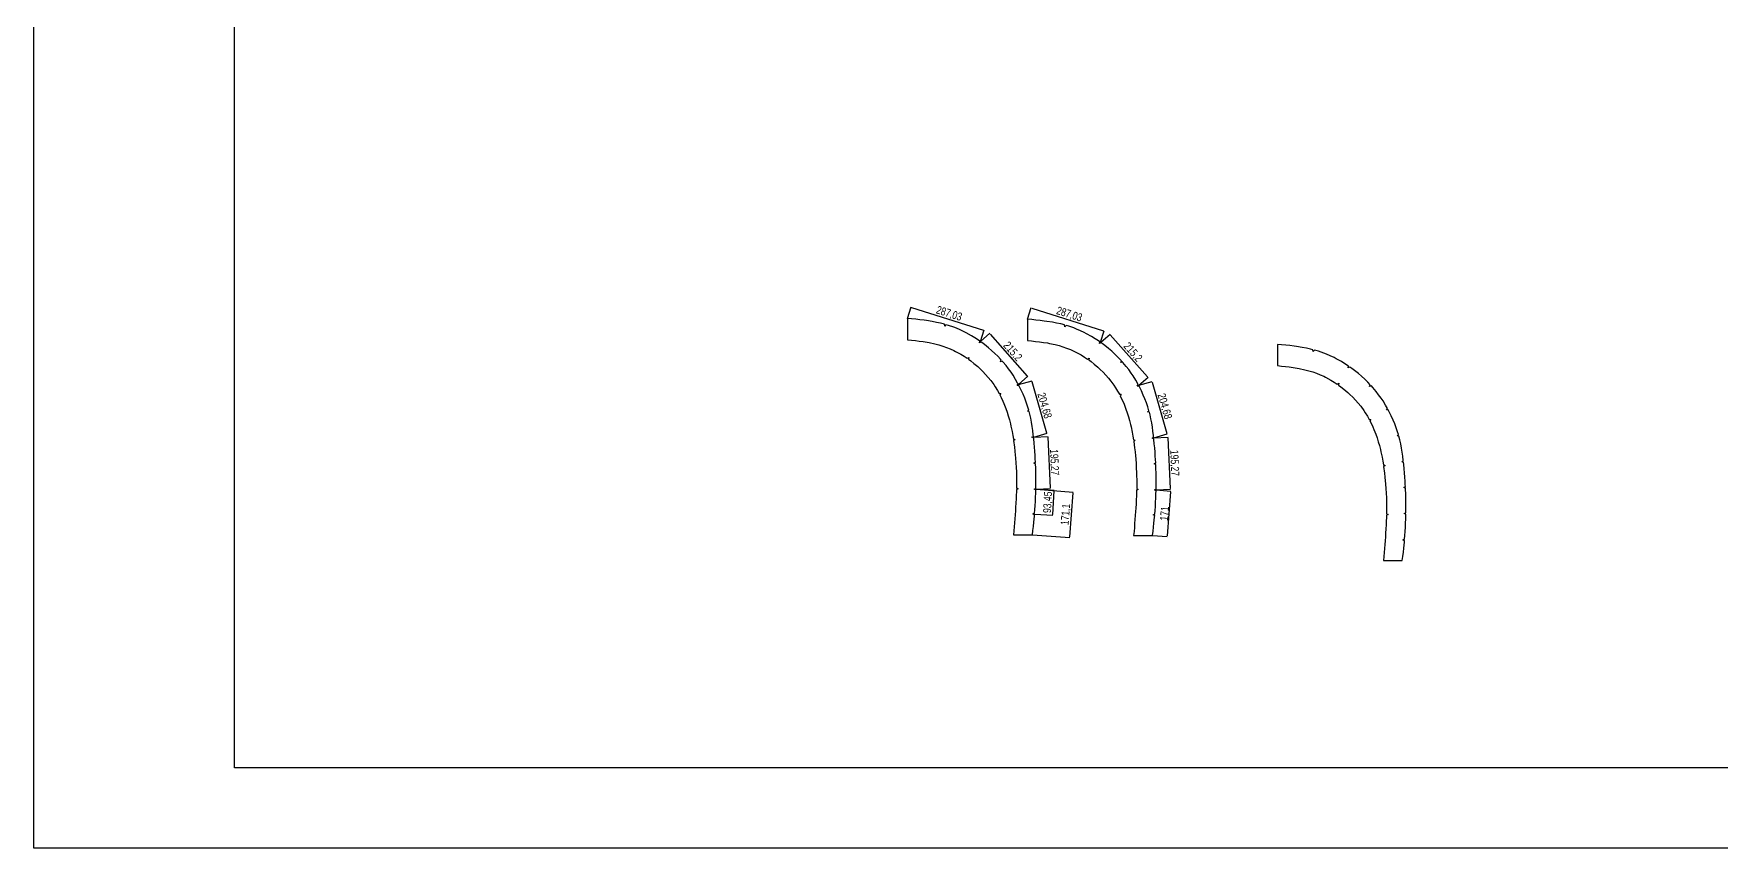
# Model space of a CAD drawing. Header units: millimetres. Extents: x -10628 to 24720, y -21829 to 4032.
# Drawn here: x -10628 to -4302, y -9384 to -6332 of the extents above; entities that cross this region are included whole.
import ezdxf
from ezdxf.enums import TextEntityAlignment as Align

# ---------------------------------------------------------------- set-up
doc = ezdxf.new("R2010")
doc.units = ezdxf.units.MM
doc.header["$PDMODE"] = 35
doc.styles.add('MtXpl_Yu_Gothic_UI_S_1', font='')
doc.styles.add('truonmanhha', font='eurr____.ttf', dxfattribs={"width": 0.8})
doc.styles.get('MtXpl_Yu_Gothic_UI_S_1').set_extended_font_data('Yu Gothic UI Semibold')
doc.dimstyles.new('ISO-25', dxfattribs={"dimtxt": 30, "dimasz": 2.5, "dimexe": 1.25, "dimexo": 0.625, "dimtad": 1, "dimtxsty": 'truonmanhha', "dimcen": 2.5, "dimadec": 0, "dimazin": 0, "dimtfac": 1, "dimtmove": 0, "dimatfit": 3, "dimfxl": 1, "dimarcsym": 0})

# ---------------------------------------------------------------- blocks, each defined once
blk = doc.blocks.new('KHUNGA3')
for points in [[(0, 297), (420, 297), (420, 0), (0, 0)], [(25, 10), (25, 287), (410, 287), (410, 10)]]:
    blk.add_lwpolyline(points, close=True)
at = {"style": 'MtXpl_Yu_Gothic_UI_S_1'}
for tag, p in [('TENDUAN', (340.6910296685091, 70.4247349289808)), ('HANGMUC', (271.1230961100009, 63.12399195241051)), ('CONGTRINH', (340.6910296685091, 61.11056412235166)), ('QUANLIKITHUAT', (271.1230961100009, 53.02874379005607)), ('DIACHI', (340.6910296685091, 51.79639331572253)), ('CHUTRIRAFILECNC', (271.1230961100009, 41.08623137016821)), ('CHUTRITHIETKE', (271.1230961100009, 29.14371895028034)), ('VE%THIETKE', (271.1230961100009, 17.20120653039248))]:
    blk.add_attdef(tag, text='', height=2.5, dxfattribs=at).set_placement(p, align=Align.MIDDLE_LEFT)
for tag, height, p in [('TENBANVE', 2.5, (351.3816124247751, 38.82220856738786)), ('NHANBANVE', 1, (336.0790362986227, 24.88222301211135)), ('HOANTHANH', 1, (368.5790362986227, 24.88222301211135)), ('GIAIDOAN', 1, (336.0790362986227, 14.38222301211135)), ('TYLE', 1, (368.5790362986227, 14.38222301211135))]:
    blk.add_attdef(tag, text='', height=height, dxfattribs=at).set_placement(p, align=Align.MIDDLE_CENTER)
at = {"color": 1, "style": 'MtXpl_Yu_Gothic_UI_S_1'}
for tag, p in [('PHIENBAN', (397.5, 38.68615919852527)), ('KIHIEUBANVE', (397.5, 20.26398866833324))]:
    blk.add_attdef(tag, text='', height=2.5, dxfattribs=at).set_placement(p, align=Align.MIDDLE_CENTER)
blk = doc.blocks.new('*D25')
at = {"color": 0, "lineweight": -2, "transparency": 16777216}
for p, q in [((-7352.847840029421, -7398.553515937463), (-7339.235714976971, -7355.451796418256)), ((-7337.228215840581, -7357.39664788235), (-7068.289847063756, -7442.331141170042)), ((-7079.141591463094, -7484.993772258594), (-7065.529466410645, -7441.892052739387))]:
    blk.add_line(p, q, dxfattribs=at)
at = {"color": 0, "transparency": 16777216}
for points in [[(-7337.102735587794, -7356.99932456656), (-7337.353696093367, -7357.793971198141), (-7339.612155735331, -7356.643766365631)], [(-7068.164366810968, -7441.933817854251), (-7068.415327316541, -7442.728464485832), (-7065.905907169004, -7443.084022686761)]]:
    blk.add_solid(points, dxfattribs=at)
at = {"layer": 'Defpoints', "color": 0, "transparency": 16777216}
for p in [(-7353.036060408602, -7399.14950091115), (-7065.905907169004, -7443.084022686761), (-7079.329811842275, -7485.58975723228)]:
    blk.add_point(p, dxfattribs=at)
at = {"color": 0, "transparency": 16777216, "insert": (-7197.08505764279, -7381.897704328205), "char_height": 30, "attachment_point": 5, "rotation": 342.4731554966721, "style": 'truonmanhha'}
blk.add_mtext('287,03', dxfattribs=at)
blk = doc.blocks.new('*D26')
at = {"color": 0, "lineweight": -2, "transparency": 16777216}
for p, q in [((-7078.861730167521, -7485.17560201288), (-7044.069044624798, -7454.391290018399)), ((-7043.348587096697, -7457.091927156224), (-6904.056949951359, -7614.520494369212)), ((-6936.256851266961, -7646.348822623908), (-6901.464165724238, -7615.564510629427))]:
    blk.add_line(p, q, dxfattribs=at)
at = {"color": 0, "transparency": 16777216}
for points in [[(-7043.036532646861, -7456.815823676622), (-7043.660641546534, -7457.368030635826), (-7045.005207974308, -7455.219600457204)], [(-6903.744895501522, -7614.24439088961), (-6904.369004401196, -7614.796597848814), (-6902.400329073748, -7616.392821068232)]]:
    blk.add_solid(points, dxfattribs=at)
at = {"layer": 'Defpoints', "color": 0, "transparency": 16777216}
for p in [(-7079.329811842276, -7485.589757232282), (-6936.724932941716, -7646.76297784331), (-6902.400329073748, -7616.392821068232)]:
    blk.add_point(p, dxfattribs=at)
at = {"color": 0, "transparency": 16777216, "insert": (-6959.625263706616, -7523.350538150989), "char_height": 30, "attachment_point": 5, "rotation": 311.50216522779124, "style": 'truonmanhha'}
blk.add_mtext('215,2', dxfattribs=at)
blk = doc.blocks.new('*D27')
at = {"color": 0, "lineweight": -2, "transparency": 16777216}
for p, q in [((-6936.124199698357, -7646.590511700761), (-6885.819920036114, -7632.148519080845)), ((-6886.331521952628, -7634.896384339373), (-6831.230397313122, -7826.824358305211)), ((-6879.643345918453, -7843.324351613453), (-6829.33906625621, -7828.882358993538))]:
    blk.add_line(p, q, dxfattribs=at)
at = {"color": 0, "transparency": 16777216}
for points in [[(-6885.931033123724, -7634.781406911006), (-6886.732010781531, -7635.01136176774), (-6887.021386522827, -7632.493451365945)], [(-6830.829908484218, -7826.709380876844), (-6831.630886142026, -7826.939335733578), (-6830.540532742923, -7829.227291278638)]]:
    blk.add_solid(points, dxfattribs=at)
at = {"layer": 'Defpoints', "color": 0, "transparency": 16777216}
for p in [(-6936.724932941714, -7646.76297784331), (-6880.244079161809, -7843.496817756003), (-6830.540532742923, -7829.227291278638)]:
    blk.add_point(p, dxfattribs=at)
at = {"color": 0, "transparency": 16777216, "insert": (-6840.713973498969, -7725.673471079173), "char_height": 30, "attachment_point": 5, "rotation": 286.01838726371113, "style": 'truonmanhha'}
blk.add_mtext('204,68', dxfattribs=at)
blk = doc.blocks.new('*D28')
at = {"color": 0, "lineweight": -2, "transparency": 16777216}
for p, q in [((-6879.619711222711, -7843.468716570515), (-6825.818675357295, -7841.047271147889)), ((-6826.955006493549, -7843.600945275254), (-6818.400043898648, -8033.679914264073)), ((-6870.839939143924, -8038.542629072123), (-6817.038903278509, -8036.121183649497))]:
    blk.add_line(p, q, dxfattribs=at)
at = {"color": 0, "transparency": 16777216}
for points in [[(-6826.538761200817, -7843.582211151597), (-6827.371251786282, -7843.619679398911), (-6827.067411235492, -7841.10347351886)], [(-6817.983798605916, -8033.661180140416), (-6818.816289191381, -8033.69864838773), (-6818.287639156706, -8036.177386020468)]]:
    blk.add_solid(points, dxfattribs=at)
at = {"layer": 'Defpoints', "color": 0, "transparency": 16777216}
for p in [(-6880.24407916181, -7843.496817756001), (-6871.464307083023, -8038.570730257609), (-6818.287639156706, -8036.177386020468)]:
    blk.add_point(p, dxfattribs=at)
at = {"color": 0, "transparency": 16777216, "insert": (-6803.855719877809, -7937.793309010732), "char_height": 30, "attachment_point": 5, "rotation": 272.5769956858428, "style": 'truonmanhha'}
blk.add_mtext('195,27', dxfattribs=at)
blk = doc.blocks.new('*D29')
at = {"color": 0, "lineweight": -2, "transparency": 16777216}
for p, q in [((-6870.840141656055, -8038.603018332463), (-6802.607680311721, -8042.132683264424)), ((-6803.985163465071, -8044.564768822589), (-6808.554356787803, -8132.892503261366)), ((-6875.667639577614, -8131.924076186983), (-6807.43517823328, -8135.453741118944))]:
    blk.add_line(p, q, dxfattribs=at)
at = {"color": 0, "transparency": 16777216}
for points in [[(-6804.401273749717, -8044.543243439353), (-6803.569053180425, -8044.586294205824), (-6803.856011165658, -8042.068107114717)], [(-6808.970467072449, -8132.87097787813), (-6808.138246503157, -8132.914028644601), (-6808.683509087216, -8135.389164969238)]]:
    blk.add_solid(points, dxfattribs=at)
at = {"layer": 'Defpoints', "color": 0, "transparency": 16777216}
for p in [(-6871.464307083023, -8038.570730257609), (-6876.291805004582, -8131.89178811213), (-6808.683509087216, -8135.389164969238)]:
    blk.add_point(p, dxfattribs=at)
at = {"color": 0, "transparency": 16777216, "insert": (-6824.975475543458, -8087.760989463884), "char_height": 30, "attachment_point": 5, "rotation": 87.03872913601509, "style": 'truonmanhha'}
blk.add_mtext('93,45', dxfattribs=at)
blk = doc.blocks.new('*D33')
at = {"color": 0, "lineweight": -2, "transparency": 16777216}
for p, q in [((-6902.263195909701, -7401.293506119829), (-6888.65107085725, -7358.191786600622)), ((-6886.643571720861, -7360.136638064716), (-6617.705202944035, -7445.071131352408)), ((-6628.556947343375, -7487.73376244096), (-6614.944822290925, -7444.632042921753))]:
    blk.add_line(p, q, dxfattribs=at)
at = {"color": 0, "transparency": 16777216}
for points in [[(-6886.518091468073, -7359.739314748924), (-6886.769051973646, -7360.533961380506), (-6889.02751161561, -7359.383756547996)], [(-6617.579722691248, -7444.673808036616), (-6617.830683196821, -7445.468454668198), (-6615.321263049285, -7445.824012869128)]]:
    blk.add_solid(points, dxfattribs=at)
at = {"layer": 'Defpoints', "color": 0, "transparency": 16777216}
for p in [(-6902.451416288881, -7401.889491093517), (-6615.321263049285, -7445.824012869128), (-6628.745167722554, -7488.329747414648)]:
    blk.add_point(p, dxfattribs=at)
at = {"color": 0, "transparency": 16777216, "insert": (-6746.500413523068, -7384.637694510571), "char_height": 30, "attachment_point": 5, "rotation": 342.4731554966721, "style": 'truonmanhha'}
blk.add_mtext('287,03', dxfattribs=at)
blk = doc.blocks.new('*D30')
at = {"color": 0, "lineweight": -2, "transparency": 16777216}
for p, q in [((-6628.2770860478, -7487.915592195246), (-6593.484400505081, -7457.131280200768)), ((-6592.76394297698, -7459.831917338593), (-6453.472305831641, -7617.260484551582)), ((-6485.67220714724, -7649.088812806274), (-6450.87952160452, -7618.304500811797))]:
    blk.add_line(p, q, dxfattribs=at)
at = {"color": 0, "transparency": 16777216}
for points in [[(-6592.451888527143, -7459.555813858992), (-6593.075997426816, -7460.108020818195), (-6594.420563854591, -7457.959590639573)], [(-6453.160251381804, -7616.984381071981), (-6453.784360281477, -7617.536588031184), (-6451.81568495403, -7619.132811250602)]]:
    blk.add_solid(points, dxfattribs=at)
at = {"layer": 'Defpoints', "color": 0, "transparency": 16777216}
for p in [(-6628.745167722555, -7488.329747414649), (-6486.140288821995, -7649.502968025678), (-6451.81568495403, -7619.132811250602)]:
    blk.add_point(p, dxfattribs=at)
at = {"color": 0, "transparency": 16777216, "insert": (-6509.040619586898, -7526.090528333359), "char_height": 30, "attachment_point": 5, "rotation": 311.50216522779124, "style": 'truonmanhha'}
blk.add_mtext('215,2', dxfattribs=at)
blk = doc.blocks.new('*D31')
at = {"color": 0, "lineweight": -2, "transparency": 16777216}
for p, q in [((-6485.539555578636, -7649.330501883127), (-6435.235275916392, -7634.888509263212)), ((-6435.746877832907, -7637.636374521739), (-6380.645753193401, -7829.564348487576)), ((-6429.058701798732, -7846.064341795818), (-6378.754422136488, -7831.622349175904))]:
    blk.add_line(p, q, dxfattribs=at)
at = {"color": 0, "transparency": 16777216}
for points in [[(-6435.346389004003, -7637.521397093373), (-6436.14736666181, -7637.751351950105), (-6436.436742403106, -7635.233441548311)], [(-6380.245264364497, -7829.44937105921), (-6381.046242022305, -7829.679325915942), (-6379.955888623202, -7831.967281461004)]]:
    blk.add_solid(points, dxfattribs=at)
at = {"layer": 'Defpoints', "color": 0, "transparency": 16777216}
for p in [(-6486.140288821993, -7649.502968025676), (-6379.955888623202, -7831.967281461004), (-6429.659435042088, -7846.236807938369)]:
    blk.add_point(p, dxfattribs=at)
at = {"color": 0, "transparency": 16777216, "insert": (-6390.129329379248, -7728.41346126154), "char_height": 30, "attachment_point": 5, "rotation": 286.01838726371113, "style": 'truonmanhha'}
blk.add_mtext('204,68', dxfattribs=at)
blk = doc.blocks.new('*D32')
at = {"color": 0, "lineweight": -2, "transparency": 16777216}
for p, q in [((-6429.035067102989, -7846.208706752882), (-6375.234031237573, -7843.787261330255)), ((-6376.370362373828, -7846.340935457621), (-6367.815399778926, -8036.41990444644)), ((-6420.255295024203, -8041.282619254491), (-6366.454259158787, -8038.861173831864))]:
    blk.add_line(p, q, dxfattribs=at)
at = {"color": 0, "transparency": 16777216}
for points in [[(-6375.954117081095, -7846.322201333964), (-6376.78660766656, -7846.359669581278), (-6376.48276711577, -7843.843463701226)], [(-6367.399154486193, -8036.401170322783), (-6368.231645071658, -8036.438638570097), (-6367.702995036984, -8038.917376202835)]]:
    blk.add_solid(points, dxfattribs=at)
at = {"layer": 'Defpoints', "color": 0, "transparency": 16777216}
for p in [(-6429.659435042088, -7846.236807938368), (-6420.879662963303, -8041.310720439977), (-6367.702995036984, -8038.917376202835)]:
    blk.add_point(p, dxfattribs=at)
at = {"color": 0, "transparency": 16777216, "insert": (-6353.271075758087, -7940.533299193099), "char_height": 30, "attachment_point": 5, "rotation": 272.5769956858428, "style": 'truonmanhha'}
blk.add_mtext('195,27', dxfattribs=at)
blk = doc.blocks.new('*D34')
at = {"color": 0, "lineweight": -2, "transparency": 16777216}
for p, q in [((-6870.841138808767, -8038.618545547632), (-6731.480872717124, -8049.311566704169)), ((-6732.918470425725, -8051.708609221153), (-6745.625905166478, -8217.322373646462)), ((-6883.931095869697, -8209.217656166997), (-6744.570829778053, -8219.910677323534))]:
    blk.add_line(p, q, dxfattribs=at)
at = {"color": 0, "transparency": 16777216}
for points in [[(-6733.333915941897, -8051.676732361138), (-6732.503024909553, -8051.740486081168), (-6732.727209265638, -8049.215936124126)], [(-6746.04135068265, -8217.290496786449), (-6745.210459650307, -8217.354250506478), (-6745.817166326567, -8219.81504674349)]]:
    blk.add_solid(points, dxfattribs=at)
at = {"layer": 'Defpoints', "color": 0, "transparency": 16777216}
for p in [(-6871.464307083024, -8038.57073025761), (-6884.554264143954, -8209.169840876975), (-6745.817166326567, -8219.81504674349)]:
    blk.add_point(p, dxfattribs=at)
at = {"color": 0, "transparency": 16777216, "insert": (-6758.05782876852, -8133.074081611692), "char_height": 30, "attachment_point": 5, "rotation": 85.61232985433784, "style": 'truonmanhha'}
blk.add_mtext('171,1', dxfattribs=at)
blk = doc.blocks.new('*D35')
at = {"color": 0, "lineweight": -2, "transparency": 16777216}
for p, q in [((-6420.256577495856, -8041.359602954802), (-6365.283434146585, -8045.67237485375)), ((-6366.725135140773, -8048.066951693894), (-6379.708520019896, -8213.560860215444)), ((-6433.631022493565, -8211.838195215936), (-6378.657879144294, -8216.150967114883))]:
    blk.add_line(p, q, dxfattribs=at)
at = {"color": 0, "transparency": 16777216}
for points in [[(-6367.140525452405, -8048.034363350678), (-6366.309744829141, -8048.099540037109), (-6366.52960508148, -8045.574609824103)], [(-6380.123910331528, -8213.528271872228), (-6379.293129708264, -8213.59344855866), (-6379.90405007919, -8216.053202085237)]]:
    blk.add_solid(points, dxfattribs=at)
at = {"layer": 'Defpoints', "color": 0, "transparency": 16777216}
for p in [(-6420.879662963303, -8041.310720439978), (-6434.254107961013, -8211.789312701112), (-6379.90405007919, -8216.053202085237)]:
    blk.add_point(p, dxfattribs=at)
at = {"color": 0, "transparency": 16777216, "insert": (-6389.364897205863, -8129.547052057291), "char_height": 30, "attachment_point": 5, "rotation": 85.51419981883687, "style": 'truonmanhha'}
blk.add_mtext('171', dxfattribs=at)

msp = doc.modelspace()

# ---------------------------------------------------------------- linework, layer by layer
at = {"color": 114, "true_color": 0x139b48}
msp.add_lwpolyline([(-7014.618380980501, -7540.566698760809), (-7025.804707252108, -7529.574289337848), (-7037.330281894836, -7518.9447081812), (-7049.190465226071, -7508.695576712369), (-7064.085340967671, -7496.748550204549), (-7073.895124578819, -7489.40827519901), (-7076.875140832797, -7487.314457274384), (-7082.851948640982, -7490.447517818829), (-7081.784482851753, -7483.865057190178), (-7086.720729506593, -7480.396753380599), (-7099.840570473283, -7471.816620690788), (-7113.237764373, -7463.674527897314), (-7132.216590755503, -7453.135123269083), (-7140.79731100033, -7448.73281376329), (-7154.936078396287, -7441.974643483165), (-7169.310989534206, -7435.753898334639), (-7179.421211771762, -7431.781585926361), (-7198.755487946008, -7425.097463180802), (-7208.490563178808, -7422.213816012974), (-7213.144442178085, -7427.102280460755), (-7214.248868541318, -7420.525920255664), (-7228.975330101646, -7416.727052240578), (-7244.2983944609, -7413.301067270633), (-7259.721820242699, -7410.327921786109), (-7281.409795461914, -7406.85214389582), (-7290.74548703256, -7405.57886723716), (-7306.298908503617, -7403.700007470143), (-7321.868805865779, -7402.053877576425), (-7337.449687155338, -7400.562900931571), (-7353.036060408602, -7399.14950091115), (-7353.036060408602, -7478.885638301286), (-7338.167011152313, -7480.332185797361), (-7323.310132143124, -7481.870239506647), (-7308.47759362814, -7483.591305642341), (-7293.681565854466, -7485.586890417668), (-7278.934219069204, -7487.948500045823), (-7271.43006779359, -7489.324427193689), (-7249.646392612558, -7494.09290024453), (-7235.16265712872, -7497.944176472563), (-7220.831161055998, -7502.333545033191), (-7206.686117189296, -7507.274605533366), (-7192.761738323512, -7512.780957580038), (-7179.092237253542, -7518.866200780165), (-7172.280005890687, -7522.171960862503), (-7152.638984722966, -7532.80242783625), (-7139.881914836384, -7540.613408477944), (-7128.593959790153, -7548.174926840009), (-7122.70390998133, -7545.163840145054), (-7123.813547614968, -7551.589167537565), (-7115.336932505772, -7557.762079335513), (-7103.560792906457, -7567.035765224824), (-7089.616603761293, -7578.952748614633), (-7081.032862568354, -7586.824303129717), (-7070.314912133945, -7597.299834182468), (-7060.003728578391, -7608.159250339722), (-7050.133541446819, -7619.402252389922), (-7040.738580284364, -7631.028541121526), (-7029.492693395521, -7646.423066565894), (-7023.507952675725, -7655.427396250874), (-7015.70274449703, -7668.171905282336), (-7008.965586811751, -7680.254270551559), (-7002.534789185858, -7680.159206575892), (-7006.320443684865, -7685.36434141246), (-7001.640526638254, -7694.573885347636), (-6995.347470086963, -7708.155243191894), (-6991.312499479471, -7717.566787707674), (-6984.148955060526, -7735.896515203389), (-6979.213008704028, -7750.008287802633), (-6974.700818687841, -7764.258154099134), (-6970.598603297207, -7778.629400909995), (-6966.892580817359, -7793.105315052333), (-6964.864492177672, -7801.784993707421), (-6960.60506536892, -7822.306635674347), (-6957.969038644238, -7837.005698383957), (-6955.784004047171, -7850.769154361037), (-6949.441545118603, -7852.669733521952), (-6954.870084925844, -7856.67838111339), (-6951.703607704821, -7881.360250123798), (-6950.077604923979, -7896.203451612822), (-6948.652195497863, -7911.067404546473), (-6947.759315604668, -7921.545097126098), (-6946.342062683987, -7940.840351876232), (-6945.453208730331, -7955.744729413531), (-6944.576999308902, -7975.108113147511), (-6944.238360721451, -7985.583754285402), (-6943.925049065627, -8000.514462889703), (-6943.816217727264, -8015.448049890347), (-6943.963005118898, -8033.749501803341), (-6938.059234928194, -8036.850109594447), (-6944.154273761329, -8039.746452387298), (-6944.36173599261, -8049.35000975501), (-6944.776152821225, -8060.229604731412), (-6945.505885394145, -8075.141938552591), (-6946.379750138702, -8090.047506128296), (-6947.486658709171, -8106.954590400677), (-6948.376990667399, -8119.843788590835), (-6949.441694318153, -8134.736553909999), (-6950.538591633216, -8149.626542899266), (-6951.661243879724, -8164.514310824623), (-6952.803212324812, -8179.400412952036), (-6953.958058235628, -8194.285404547492), (-6955.119342879305, -8209.16984087697), (-6884.554264143953, -8209.169840876973), (-6882.72271933714, -8193.617350075987), (-6880.932960766877, -8178.060854475458), (-6879.226774669711, -8162.496349275843), (-6876.99781041823, -8140.027949963365), (-6876.54430197758, -8134.882781131846), (-6882.266794472607, -8131.306277308907), (-6876.039308031586, -8128.900795092415), (-6874.998389111141, -8115.718577211916), (-6873.944564806203, -8100.095174047518), (-6873.065021391256, -8084.459361748079), (-6872.355325689579, -8068.813243926856), (-6871.811044524446, -8053.158924197098), (-6871.519274351456, -8041.570226648573), (-6877.461277326128, -8038.371648745797), (-6871.409339814591, -8035.571233866646), (-6871.202549702175, -8021.834192235903), (-6871.136669370098, -8006.168444070543), (-6871.231998345414, -7990.50376680565), (-6871.490428435609, -7974.842665392269), (-6871.913851448146, -7959.187644781447), (-6872.504159190506, -7943.541209924235), (-6872.50794181641, -7943.465173078237), (-6878.653630799506, -7940.677915129252), (-6872.806056809352, -7937.472583700432), (-6873.452473698424, -7924.47856771736), (-6874.192481631886, -7912.283714830188), (-6875.289203873795, -7896.673693677039), (-6876.548825963451, -7881.073241303173), (-6877.966752262928, -7865.479787777454), (-6879.5383871343, -7849.890763168751), (-6879.914971196738, -7846.478711105424), (-6886.217261480079, -7844.066360149275), (-6880.573187126883, -7840.51492440658), (-6881.249038913375, -7834.391347461569), (-6883.140563761553, -7818.721353021621), (-6885.257813760356, -7803.169242594111), (-6887.701651963856, -7787.677924245789), (-6890.562845397024, -7772.278055958064), (-6893.932161084816, -7757.000295712347), (-6896.271775069334, -7747.75969850567), (-6902.902076687566, -7746.503752486765), (-6897.977627272103, -7742.007301764978), (-6902.493891809456, -7726.919570205417), (-6907.657595701639, -7712.131643258785), (-6913.324697339078, -7697.507500436663), (-6919.429547200547, -7683.04337044412), (-6926.588240865312, -7667.278810650841), (-6932.706402185191, -7654.587052898907), (-6935.354313094202, -7649.431573210466), (-6942.10251678117, -7649.424721180793), (-6938.095552789227, -7644.094382476154), (-6939.870078186315, -7640.63938343892), (-6947.468823265106, -7626.946681200265), (-6957.173840670552, -7611.064722725623), (-6964.245246388364, -7600.536934843283), (-6973.459713342807, -7587.872375373197), (-6983.158388529366, -7575.554835488761), (-6995.715279335418, -7560.801090516034), (-6997.279007318073, -7559.075161017709), (-7003.8008722463, -7560.813249696432), (-7001.30795992994, -7554.628295426442), (-7003.775942762652, -7551.904315028583)], close=True, dxfattribs=at)
at = {"color": 1}
for points in [[(-6586.745637775115, -7521.684698363566), (-6598.60582110635, -7511.435566894736), (-6613.50069684795, -7499.488540386916), (-6623.310480459098, -7492.148265381376), (-6626.290496713076, -7490.05444745675), (-6632.267304521261, -7493.187508001195), (-6631.199838732032, -7486.605047372545), (-6636.136085386872, -7483.136743562965), (-6649.255926353562, -7474.556610873155), (-6662.653120253279, -7466.41451807968), (-6681.631946635782, -7455.87511345145), (-6690.212666880609, -7451.472803945657), (-6704.351434276567, -7444.714633665531), (-6718.726345414485, -7438.493888517005), (-6728.836567652041, -7434.521576108727), (-6748.170843826287, -7427.837453363169), (-6757.905919059087, -7424.953806195341), (-6762.559798058364, -7429.842270643121), (-6763.664224421597, -7423.26591043803), (-6778.390685981925, -7419.467042422944), (-6793.71375034118, -7416.041057453), (-6809.137176122978, -7413.067911968476), (-6830.825151342193, -7409.592134078186), (-6840.160842912839, -7408.318857419526), (-6855.714264383896, -7406.439997652509), (-6871.284161746058, -7404.793867758792), (-6886.865043035617, -7403.302891113937), (-6902.451416288881, -7401.889491093516), (-6902.451416288881, -7481.625628483653), (-6887.582367032592, -7483.072175979727), (-6872.725488023403, -7484.610229689013), (-6857.892949508419, -7486.331295824708), (-6843.096921734745, -7488.326880600034), (-6828.349574949483, -7490.688490228189), (-6820.845423673869, -7492.064417376056), (-6799.061748492837, -7496.832890426896), (-6784.578013008999, -7500.68416665493), (-6770.246516936277, -7505.073535215557), (-6756.101473069575, -7510.014595715733), (-6742.177094203791, -7515.520947762405), (-6728.507593133822, -7521.606190962531), (-6721.695361770966, -7524.911951044869), (-6702.054340603245, -7535.542418018616), (-6689.297270716663, -7543.353398660311), (-6678.009315670432, -7550.914917022375), (-6672.119265861609, -7547.90383032742), (-6673.228903495247, -7554.329157719932), (-6664.752288386051, -7560.502069517879), (-6652.976148786736, -7569.77575540719), (-6639.031959641572, -7581.692738796999), (-6630.448218448633, -7589.564293312083), (-6619.730268014224, -7600.039824364834), (-6609.41908445867, -7610.899240522089), (-6599.548897327099, -7622.142242572289), (-6590.153936164643, -7633.768531303893), (-6578.9080492758, -7649.163056748261), (-6572.923308556004, -7658.167386433241), (-6565.118100377309, -7670.911895464702), (-6558.38094269203, -7682.994260733925), (-6551.950145066137, -7682.899196758259), (-6555.735799565144, -7688.104331594826), (-6551.055882518533, -7697.313875530002), (-6544.762825967242, -7710.89523337426), (-6540.72785535975, -7720.30677789004), (-6533.564310940805, -7738.636505385755), (-6528.628364584307, -7752.748277985), (-6524.11617456812, -7766.998144281501), (-6520.013959177486, -7781.369391092361), (-6516.307936697638, -7795.845305234699), (-6514.279848057951, -7804.524983889787), (-6510.020421249199, -7825.046625856714), (-6507.384394524517, -7839.745688566323), (-6505.19935992745, -7853.509144543404), (-6498.856900998882, -7855.409723704319), (-6504.285440806123, -7859.418371295757), (-6501.118963585101, -7884.100240306165), (-6499.492960804258, -7898.943441795189), (-6498.067551378143, -7913.807394728839), (-6497.174671484947, -7924.285087308464), (-6495.757418564266, -7943.580342058598), (-6494.86856461061, -7958.484719595897), (-6493.992355189181, -7977.848103329878), (-6493.65371660173, -7988.323744467769), (-6493.340404945906, -8003.25445307207), (-6493.231573607543, -8018.188040072713), (-6493.378360999177, -8036.489491985707), (-6487.474590808473, -8039.590099776813), (-6493.569629641608, -8042.486442569664), (-6493.777091872889, -8052.089999937376), (-6494.191508701504, -8062.969594913779), (-6494.921241274424, -8077.881928734958), (-6495.795106018981, -8092.787496310662), (-6496.90201458945, -8109.694580583044), (-6497.792346547678, -8122.583778773202), (-6498.857050198432, -8137.476544092366), (-6499.953947513495, -8152.366533081633), (-6501.076599760003, -8167.254301006989), (-6502.218568205091, -8182.140403134403), (-6503.373414115908, -8197.025394729859), (-6504.819186696364, -8211.789312701107), (-6434.254107961013, -8211.78931270111), (-6432.138075217419, -8196.357340258353), (-6430.348316647156, -8180.800844657824), (-6428.64213054999, -8165.23633945821), (-6426.413166298509, -8142.767940145732), (-6425.959657857859, -8137.622771314213), (-6431.682150352886, -8134.046267491273), (-6425.454663911865, -8131.640785274782), (-6424.41374499142, -8118.458567394282), (-6423.359920686482, -8102.835164229884), (-6422.480377271535, -8087.199351930445), (-6421.770681569858, -8071.553234109222), (-6421.226400404725, -8055.898914379464), (-6420.934630231735, -8044.31021683094), (-6426.876633206407, -8041.111638928163), (-6420.824695694871, -8038.311224049013), (-6420.617905582454, -8024.57418241827), (-6420.552025250377, -8008.90843425291), (-6420.647354225694, -7993.243756988017), (-6420.905784315888, -7977.582655574635), (-6421.329207328425, -7961.927634963813), (-6421.919515070786, -7946.281200106601), (-6421.923297696689, -7946.205163260604), (-6428.068986679785, -7943.417905311619), (-6422.221412689631, -7940.212573882798), (-6422.867829578703, -7927.218557899727), (-6423.607837512165, -7915.023705012554), (-6424.704559754075, -7899.413683859406), (-6425.96418184373, -7883.813231485539), (-6427.382108143207, -7868.219777959821), (-6428.953743014579, -7852.630753351117), (-6429.330327077018, -7849.21870128779), (-6435.632617360358, -7846.806350331642), (-6429.988543007162, -7843.254914588946), (-6430.664394793654, -7837.131337643936), (-6432.555919641833, -7821.461343203988), (-6434.673169640635, -7805.909232776477), (-6437.117007844136, -7790.417914428155), (-6439.978201277303, -7775.018046140431), (-6443.347516965096, -7759.740285894713), (-6445.687130949613, -7750.499688688036), (-6452.317432567845, -7749.243742669131), (-6447.392983152382, -7744.747291947345), (-6451.909247689735, -7729.659560387783), (-6457.072951581918, -7714.871633441151), (-6462.740053219357, -7700.247490619029), (-6468.844903080826, -7685.783360626487), (-6476.003596745591, -7670.018800833208), (-6482.12175806547, -7657.327043081274), (-6484.769668974481, -7652.171563392832), (-6491.517872661449, -7652.16471136316), (-6487.510908669507, -7646.834372658521), (-6489.285434066594, -7643.379373621287), (-6496.884179145385, -7629.686671382631), (-6506.589196550831, -7613.80471290799), (-6513.660602268643, -7603.27692502565), (-6522.875069223086, -7590.612365555564), (-6532.573744409645, -7578.294825671128), (-6545.130635215697, -7563.5410806984), (-6546.694363198352, -7561.815151200076), (-6553.216228126579, -7563.553239878798), (-6550.723315810219, -7557.368285608809), (-6553.191298642931, -7554.64430521095), (-6564.03373686078, -7543.306688943176), (-6575.220063132387, -7532.314279520215)], [(-5662.065997932194, -7605.384772700307), (-5676.960873673794, -7593.437746192487), (-5686.770657284942, -7586.097471186948), (-5694.04971984885, -7580.983058924787), (-5700.026527657035, -7584.116119469231), (-5698.959061867806, -7577.533658840581), (-5699.596262212715, -7577.085949368537), (-5712.716103179406, -7568.505816678726), (-5726.113297079122, -7560.363723885252), (-5745.092123461625, -7549.824319257021), (-5753.672843706452, -7545.422009751228), (-5767.81161110241, -7538.663839471103), (-5782.186522240328, -7532.443094322576), (-5792.296744477884, -7528.470781914299), (-5811.63102065213, -7521.78665916874), (-5826.611379907691, -7517.34745627319), (-5831.539318116012, -7522.367695428269), (-5832.643744479245, -7515.791335223179), (-5841.850862807769, -7513.416248228516), (-5857.173927167023, -7509.990263258571), (-5872.597352948822, -7507.017117774047), (-5894.285328168036, -7503.541339883757), (-5903.621019738683, -7502.268063225098), (-5919.17444120974, -7500.38920345808), (-5934.744338571902, -7498.743073564363), (-5950.325219861461, -7497.252096919508), (-5965.911593114724, -7495.838696899087), (-5965.911593114724, -7575.574834289224), (-5951.042543858435, -7577.021381785298), (-5936.185664849247, -7578.559435494584), (-5921.353126334263, -7580.280501630279), (-5906.557098560588, -7582.276086405605), (-5891.809751775327, -7584.63769603376), (-5884.305600499712, -7586.013623181627), (-5862.521925318681, -7590.782096232468), (-5848.038189834842, -7594.633372460501), (-5833.70669376212, -7599.022741021128), (-5819.561649895419, -7603.963801521304), (-5805.637271029635, -7609.470153567976), (-5791.967769959665, -7615.555396768103), (-5785.155538596809, -7618.86115685044), (-5765.514517429088, -7629.491623824188), (-5752.757447542506, -7637.302604465882), (-5741.469492496276, -7644.864122827947), (-5735.579442687453, -7641.853036132991), (-5736.689080321091, -7648.278363525503), (-5728.212465211895, -7654.45127532345), (-5716.43632561258, -7663.724961212762), (-5702.492136467416, -7675.64194460257), (-5693.908395274477, -7683.513499117655), (-5683.190444840067, -7693.989030170405), (-5672.879261284514, -7704.84844632766), (-5663.009074152942, -7716.09144837786), (-5653.614112990486, -7727.717737109464), (-5642.368226101644, -7743.112262553832), (-5636.383485381848, -7752.116592238812), (-5628.578277203153, -7764.861101270273), (-5621.841119517873, -7776.943466539497), (-5615.410321891981, -7776.84840256383), (-5619.195976390987, -7782.053537400398), (-5614.516059344376, -7791.263081335574), (-5608.223002793085, -7804.844439179831), (-5604.188032185593, -7814.255983695612), (-5597.024487766648, -7832.585711191326), (-5592.08854141015, -7846.697483790571), (-5587.576351393964, -7860.947350087072), (-5583.474136003329, -7875.318596897932), (-5579.768113523482, -7889.794511040271), (-5577.740024883795, -7898.474189695358), (-5573.480598075043, -7918.995831662285), (-5570.844571350361, -7933.694894371894), (-5568.659536753294, -7947.458350348975), (-5562.317077824726, -7949.35892950989), (-5567.745617631967, -7953.367577101328), (-5564.579140410944, -7978.049446111736), (-5562.953137630102, -7992.89264760076), (-5561.527728203986, -8007.756600534411), (-5560.63484831079, -8018.234293114036), (-5559.21759539011, -8037.529547864169), (-5558.328741436453, -8052.433925401469), (-5557.452532015024, -8071.797309135449), (-5557.113893427573, -8082.27295027334), (-5556.800581771749, -8097.203658877641), (-5556.691750433387, -8112.137245878284), (-5556.83853782502, -8130.438697791278), (-5550.934767634317, -8133.539305582384), (-5557.029806467452, -8136.435648375235), (-5557.237268698733, -8146.039205742947), (-5557.651685527348, -8156.91880071935), (-5558.381418100267, -8171.831134540529), (-5559.255282844824, -8186.736702116234), (-5560.362191415294, -8203.643786388615), (-5561.252523373521, -8216.532984578773), (-5562.317227024276, -8231.425749897937), (-5563.414124339339, -8246.315738887204), (-5564.536776585846, -8261.20350681256), (-5565.678745030935, -8276.089608939974), (-5566.833590941751, -8290.97460053543), (-5568.279363522208, -8305.738518506678), (-5497.714284786856, -8305.738518506681), (-5495.598252043263, -8290.306546063925), (-5493.808493473, -8274.750050463395), (-5492.102307375833, -8259.185545263781), (-5489.873343124353, -8236.717145951303), (-5489.419834683703, -8231.571977119784), (-5495.14232717873, -8227.995473296844), (-5488.914840737709, -8225.589991080353), (-5487.873921817263, -8212.407773199853), (-5486.820097512325, -8196.784370035455), (-5485.940554097378, -8181.148557736016), (-5485.230858395702, -8165.502439914793), (-5484.686577230568, -8149.848120185035), (-5484.310410668429, -8132.652980927631), (-5490.2524136431, -8129.454403024854), (-5484.200476131564, -8126.653988145704), (-5484.078082408298, -8118.523388223841), (-5484.012202076221, -8102.857640058481), (-5484.107531051537, -8087.192962793588), (-5484.365961141732, -8071.531861380206), (-5484.789384154268, -8055.876840769384), (-5485.379691896629, -8040.230405912173), (-5485.643669917381, -8034.924024413134), (-5491.789358900477, -8032.136766464149), (-5485.941784910323, -8028.931435035329), (-5486.328006404547, -8021.167763705298), (-5487.068014338009, -8008.972910818125), (-5488.164736579918, -7993.362889664977), (-5489.424358669574, -7977.76243729111), (-5490.842284969051, -7962.168983765392), (-5492.413919840423, -7946.579959156688), (-5493.380081408984, -7937.826021052741), (-5499.682371692325, -7935.413670096593), (-5494.038297339128, -7931.862234353897), (-5494.124571619497, -7931.080543449507), (-5496.016096467676, -7915.410549009559), (-5498.133346466479, -7899.858438582049), (-5500.577184669979, -7884.367120233726), (-5503.438378103147, -7868.967251946002), (-5506.807693790939, -7853.689491700285), (-5510.68068316077, -7839.326263610873), (-5517.310984779002, -7838.070317591968), (-5512.386535363538, -7833.573866870181), (-5515.369424515578, -7823.608766193354), (-5520.533128407762, -7808.820839246722), (-5526.2002300452, -7794.1966964246), (-5532.30507990667, -7779.732566432058), (-5539.463773571435, -7763.968006638779), (-5545.581934891314, -7751.276248886845), (-5550.713125317061, -7741.388617286562), (-5557.46132900403, -7741.38176525689), (-5553.454365012088, -7736.051426552252), (-5560.344355971229, -7723.635877188202), (-5570.049373376674, -7707.753918713561), (-5577.120779094486, -7697.226130831221), (-5586.33524604893, -7684.561571361135), (-5596.033921235488, -7672.244031476699), (-5608.590812041541, -7657.490286503971), (-5613.785096968637, -7651.824707318573), (-5620.306961896864, -7653.562795997295), (-5617.814049580504, -7647.377841727306), (-5627.493913686623, -7637.255894748747), (-5638.68023995823, -7626.263485325786), (-5650.205814600959, -7615.633904169137)]]:
    msp.add_lwpolyline(points, close=True, dxfattribs=at)

# ---------------------------------------------------------------- block references
at = {"xscale": 30.1258085434748, "yscale": 30.1258085434748, "zscale": 30.1258085434748}
msp.add_blockref('KHUNGA3', (-10628.37574228052, -9383.921938377009), dxfattribs=at)

# ---------------------------------------------------------------- dimensions: what is measured, and where the dimension line sits
at = {"color": 6}
for p1, p2, distance, picture, middle in [((-7353.036060408602, -7399.14950091115), (-7079.329811842275, -7485.589757232281), 44.5750904197766, '*D25', (-7197.08505764279, -7381.897704328205)), ((-6902.451416288881, -7401.889491093516), (-6628.745167722554, -7488.329747414647), 44.5750904197749, '*D33', (-6746.500413523068, -7384.637694510571)), ((-7079.329811842275, -7485.589757232281), (-6936.724932941715, -7646.76297784331), 45.83148321007866, '*D26', (-6959.625263706616, -7523.350538150989)), ((-6628.745167722554, -7488.329747414647), (-6486.140288821994, -7649.502968025677), 45.83148321007353, '*D30', (-6509.040619586898, -7526.090528333359)), ((-6936.724932941715, -7646.76297784331), (-6880.24407916181, -7843.496817756002), 51.71133253458756, '*D27', (-6840.713973498969, -7725.673471079173)), ((-6486.140288821994, -7649.502968025677), (-6429.659435042089, -7846.236807938369), 51.71133253458781, '*D31', (-6390.129329379248, -7728.41346126154)), ((-6880.24407916181, -7843.496817756002), (-6871.464307083024, -8038.57073025761), 53.230499794604484, '*D28', (-6803.855719877809, -7937.793309010732)), ((-6429.659435042089, -7846.236807938369), (-6420.879662963303, -8041.310720439977), 53.23049979460536, '*D32', (-6353.271075758087, -7940.533299193099)), ((-6871.464307083024, -8038.57073025761), (-6884.554264143953, -8209.169840876973), 139.1448982849592, '*D34', (-6758.05782876852, -8133.074081611692)), ((-6871.464307083024, -8038.57073025761), (-6876.291805004583, -8131.891788112131), 67.69869512576152, '*D29', (-6824.975475543458, -8087.760989463884)), ((-6420.879662963303, -8041.310720439977), (-6434.254107961013, -8211.78931270111), 54.517057371409706, '*D35', (-6389.364897205863, -8129.547052057291))]:
    dim = msp.add_aligned_dim(p1=p1, p2=p2, distance=distance, dimstyle='ISO-25', dxfattribs=at)
    dim.commit()
    dim.dimension.update_dxf_attribs({"geometry": picture, "text_midpoint": middle})

doc.saveas('drawing.dxf')
